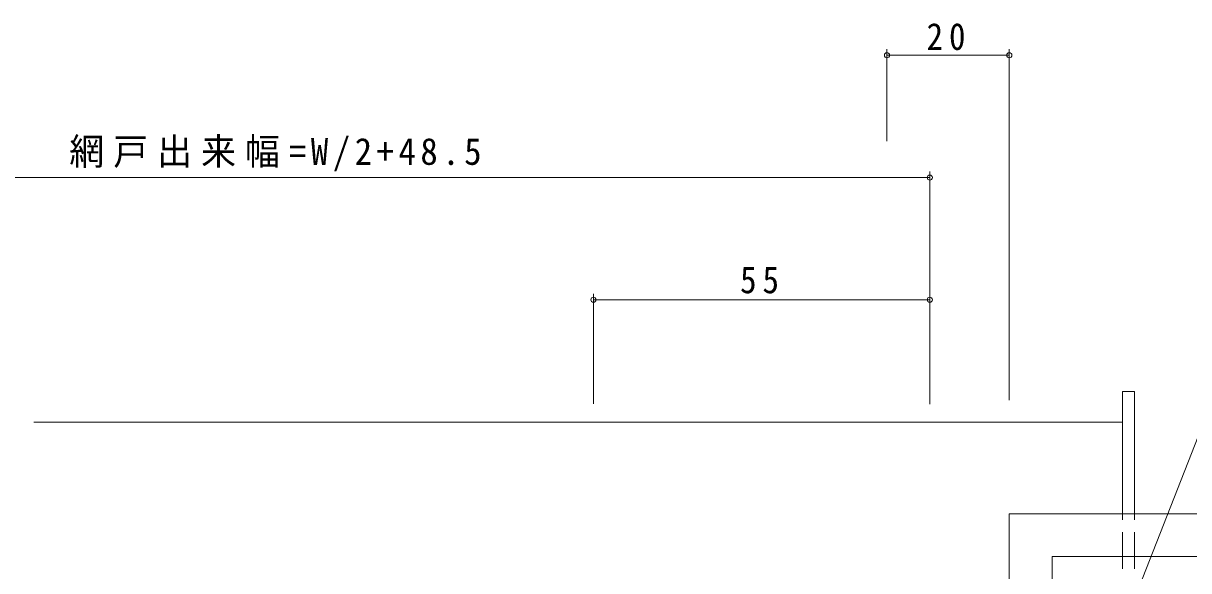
# Model space of a CAD drawing. Units: millimetres, scale not verified. Extents: x -841 to 746, y -594 to 534.
# Drawn here: x 209.5 to 400.1, y 13.1 to 102.6 of the extents above; entities that cross this region are included whole.
import ezdxf

# ---------------------------------------------------------------- set-up
doc = ezdxf.new("R2010")
doc.units = ezdxf.units.MM
doc.header["$LTSCALE"] = 2
doc.linetypes.add('DASHED3', pattern=[4, 3, -1])
for name, color, linetype, lineweight in [('0-5_YKK_12', 2, 'Continuous', 9), ('0-7_YKK_D', 6, 'Continuous', 9), ('0-9_YSS_KE', 3, 'Continuous', 9)]:
    doc.layers.add(name, color=color, linetype=linetype, lineweight=lineweight)
doc.styles.add('ＭＳ ゴシック', font='')
doc.styles.get('ＭＳ ゴシック').set_extended_font_data('MS Gothic')

msp = doc.modelspace()

# ---------------------------------------------------------------- linework, layer by layer
at = {"layer": '0-5_YKK_12'}
for p, q in [((389.232, 22.423), (389.232, 42.425)), ((389.232, 42.425), (391.232, 42.425)), ((391.232, 22.423), (391.232, 42.425)), ((211.223, 37.425), (389.232, 37.425))]:
    msp.add_line(p, q, dxfattribs=at)
at = {"layer": '0-5_YKK_12', "linetype": 'DASHED3'}
for p, q in [((389.232, -50.575), (389.232, 22.423)), ((391.232, -50.575), (391.232, 22.423))]:
    msp.add_line(p, q, dxfattribs=at)
at = {"layer": '0-7_YKK_D'}
for p, q in [((350.732, 83.383), (350.732, 98.425)), ((370.732, 97.425), (350.732, 97.425)), ((370.732, 40.992), (370.732, 98.425)), ((357.732, 40.339), (357.732, 78.425)), ((357.732, 77.425), (139.382, 77.425)), ((302.732, 40.424), (302.732, 58.425)), ((357.732, 57.425), (302.732, 57.425)), ((357.732, 40.424), (357.732, 58.425)), ((376.082, -29.908), (402.789, 38.142))]:
    msp.add_line(p, q, dxfattribs=at)
for centre in [(350.732, 97.425), (370.732, 97.425), (357.732, 77.425), (302.732, 57.425), (357.732, 57.425)]:
    msp.add_circle(centre, 0.425, dxfattribs=at)
at = {"layer": '0-9_YSS_KE'}
for q in [(415.732, 15.423), (377.732, -22.577)]:
    msp.add_line((377.732, 15.423), q, dxfattribs=at)
msp.add_lwpolyline([(370.732, -22.577), (370.732, 22.423), (415.732, 22.423)], dxfattribs=at)

# ---------------------------------------------------------------- texts
at = {"layer": '0-7_YKK_D', "color": 7, "char_height": 4.399, "attachment_point": 7, "style": 'ＭＳ ゴシック'}
for s, insert in [('\\T1.36;\\W0.9;20', (357.212, 98.224)), ('\\T1.26;\\W0.95;網戸出来幅=W/2+48.5', (217.037, 78.425)), ('\\T1.36;\\W0.9;55', (326.712, 58.425))]:
    msp.add_mtext(s, dxfattribs=dict(at, insert=insert))

doc.saveas('drawing.dxf')
